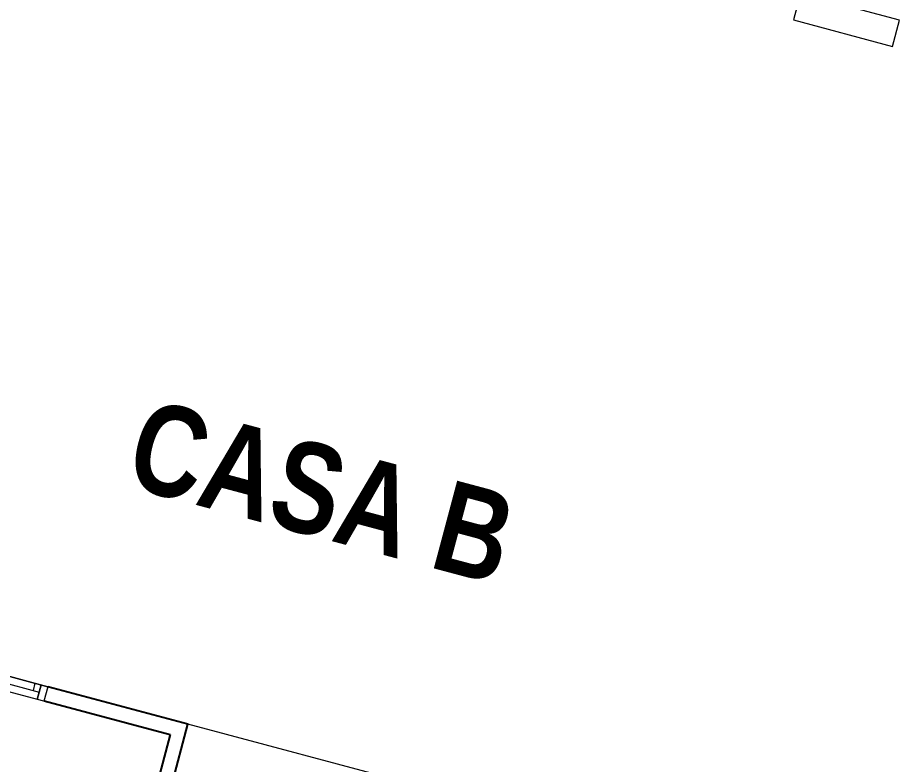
# Model space of a CAD drawing. Header units: metres. Extents: x 689715 to 690980, y 1005284 to 1006835.
# Drawn here: x 690830.926 to 690835.788, y 1005498.893 to 1005503.008 of the extents above; entities that cross this region are included whole.
import ezdxf

# ---------------------------------------------------------------- set-up
doc = ezdxf.new("R2010")
doc.units = ezdxf.units.M
doc.linetypes.add('PHANTOM', pattern=[2.5, 1.25, -0.25, 0.25, -0.25, 0.25, -0.25])
for name, color, linetype in [('0_HUELLAS CASAS CASTILLA', 1, 'Continuous'), ('0_NUMERO DE LOTE FASE V', 3, 'Continuous'), ('A-BLDG', 7, 'Continuous')]:
    doc.layers.add(name, color=color, linetype=linetype)
for name, color, linetype, lineweight in [('A-FLOR', 250, 'Continuous', 9), ('A-GLAZ', 151, 'Continuous', 9), ('A-WALL', 250, 'Continuous', 9), ('G-ANNO-TEXT', 2, 'Continuous', 9), ('Suelos', 7, 'Continuous', 9)]:
    doc.layers.add(name, color=color, linetype=linetype, lineweight=lineweight)
doc.styles.add('Arial_B', font='', dxfattribs={"width": 0.8, "height": 0.5})
doc.styles.get('Arial_B').set_extended_font_data('Arial', bold=True)

# ---------------------------------------------------------------- blocks, each defined once
blk = doc.blocks.new('Window-Sliding - VENTANA DE 1_60 X 1_20-1075703-PLANO CLAVE')
at = {"layer": 'A-GLAZ'}
for p, q in [((-0.7996, -0.04), (-0.7996, 0.0425)), ((-0.7996, 0.0425), (0.8004, 0.0425)), ((-0.7996, 0.0425), (0.8004, 0.0425)), ((-0.7996, 0.0425), (0.8004, 0.0425)), ((-0.7615, 0.0425), (-0.7615, -0.04)), ((-0.7615, -0.04), (-0.7615, 0.0425)), ((0.7623, 0.0013), (-0.7615, 0.0013)), ((-0.7266, -0.04), (-0.7266, 0.0013)), ((-0.0219, -0.04), (-0.0219, 0.0013)), ((0.0004, 0.0013), (0.0004, 0.0425)), ((0.0004, 0.0013), (0.0004, -0.04)), ((0.0226, 0.0425), (0.0226, 0.0013)), ((0.7273, 0.0425), (0.7273, 0.0013)), ((0.7623, -0.04), (0.7623, 0.0425)), ((0.8004, 0.0425), (0.8004, -0.04)), ((0.8004, -0.04), (-0.7996, -0.04)), ((-0.7996, -0.04), (0.8004, -0.04))]:
    blk.add_line(p, q, dxfattribs=at)
blk = doc.blocks.new('FRESNO B')
at = {"layer": 'A-FLOR', "color": 141}
blk.add_line((7.9175, 17.35), (4.75, 17.35), dxfattribs=at)
at = {"layer": 'A-WALL', "color": 141, "lineweight": 25}
for p, q in [((4.75, 17.35), (3.95, 17.35)), ((4.75, 14.15), (4.75, 17.35)), ((3.95, 17.27), (4.67, 17.27)), ((4.67, 17.27), (4.67, 14.15))]:
    blk.add_line(p, q, dxfattribs=at)
at = {"layer": 'A-GLAZ', "color": 141, "rotation": 180}
blk.add_blockref('Window-Sliding - VENTANA DE 1_60 X 1_20-1075703-PLANO CLAVE', (3.1504, 17.31), dxfattribs=at)
at = {"layer": 'G-ANNO-TEXT', "color": 141, "insert": (4.0628, 19.0287), "char_height": 0.5, "width": 2.645569, "attachment_point": 1, "style": 'Arial_B'}
blk.add_mtext('CASA B', dxfattribs=at)
blk = doc.blocks.new('012-AR_CASTILLA_MODELO B_rvt-1-PLANO CLAVE _8 CASAS EN HILERA_ - Dependent 1')
at = {"layer": 'Suelos', "color": 9}
for p, q in [((8.0868, 92.5577), (7.5218, 92.5577)), ((7.5218, 92.5577), (7.5218, 92.4077)), ((8.0868, 92.4077), (8.0868, 92.5577)), ((7.5218, 92.4077), (8.0868, 92.4077))]:
    blk.add_line(p, q, dxfattribs=at)
blk = doc.blocks.new('CASTILLA 6 NUEVA')
at = {"layer": '0_HUELLAS CASAS CASTILLA', "color": 8, "lineweight": 5}
blk.add_blockref('012-AR_CASTILLA_MODELO B_rvt-1-PLANO CLAVE _8 CASAS EN HILERA_ - Dependent 1', (206.5138, -136.4493), dxfattribs=at)

msp = doc.modelspace()

# ---------------------------------------------------------------- block references
at = {"layer": '0_NUMERO DE LOTE FASE V', "linetype": 'PHANTOM', "rotation": 165.0660436348324}
msp.add_blockref('CASTILLA 6 NUEVA', (691031.2444, 1005405.2824), dxfattribs=at)
at = {"layer": 'A-BLDG', "rotation": 345.0663971945302}
msp.add_blockref('FRESNO B', (690822.8048, 1005483.5746), dxfattribs=at)

doc.saveas('drawing.dxf')
